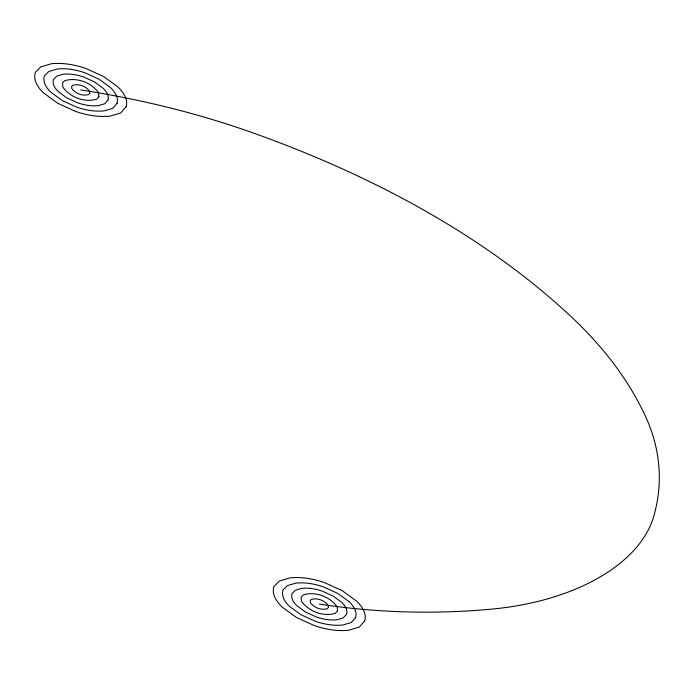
<?xml version="1.0" encoding="UTF-8"?>
<svg xmlns="http://www.w3.org/2000/svg" width="694" height="694" viewBox="0 0 694 694"><rect width="100%" height="100%" fill="white"/><g stroke="black" fill="none" stroke-linecap="round" stroke-linejoin="round"><path stroke-width="1.04" d="M319.327 604.066A411.924 237.816 0 0 0 492.809 609.011A195.335 112.775 0 0 0 653.843 516.041A411.924 237.816 0 0 0 645.273 415.88A645.134 372.47 0 0 0 571.891 317.392A974.628 562.695 0 0 0 251.306 132.302A645.134 372.47 0 0 0 80.712 89.934M89.795 93.317L88.702 94.549C82.707 96.405 75.403 93.621 71.812 88.554L71.629 86.429L72.731 85.327C78.726 83.462 86.021 86.247 89.621 91.313L89.795 93.317M98.869 96.7L96.683 99.155C84.703 102.886 70.094 97.307 62.902 87.184L62.538 82.924L64.75 80.712C76.73 76.991 91.339 82.56 98.522 92.692L98.869 96.7M107.943 100.075L104.664 103.762L98.279 105.653A24.715 14.27 0 0 1 87.869 105.358A38.708 22.347 0 0 1 77.641 102.816L66.884 97.923L58.4 91.712A38.708 22.347 0 0 1 54.002 85.804A26.242 15.155 0 0 1 53.455 79.42L56.761 76.106L63.145 74.215A24.715 14.27 0 0 1 73.555 74.51A38.708 22.347 0 0 1 83.792 77.051L94.54 81.953L103.024 88.155A38.708 22.347 0 0 1 107.431 94.072A24.715 14.27 0 0 1 107.943 100.075M117.017 103.458L112.654 108.377L104.135 110.893A32.956 19.024 0 0 1 90.263 110.502A51.608 29.799 0 0 1 76.609 107.11L62.278 100.578L50.966 92.302A51.608 29.799 0 0 1 45.093 84.425A34.995 20.204 0 0 1 44.364 75.915L48.78 71.499L57.29 68.975A32.956 19.024 0 0 1 71.17 69.374A51.608 29.799 0 0 1 84.815 72.757L99.155 79.29L110.467 87.565A51.608 29.799 0 0 1 116.332 95.442A32.956 19.024 0 0 1 117.017 103.458M126.1 106.841L120.635 112.983L109.99 116.132A41.189 23.778 0 0 1 92.649 115.638A64.516 37.25 0 0 1 75.585 111.404L57.663 103.241L43.531 92.892A64.516 37.25 0 0 1 36.192 83.046A43.739 25.253 0 0 1 35.281 72.41L40.799 66.884L51.434 63.735A41.189 23.778 0 0 1 68.784 64.23A64.516 37.25 0 0 1 85.848 68.463L103.762 76.626L117.902 86.976A64.516 37.25 0 0 1 125.241 96.822A41.189 23.778 0 0 1 126.1 106.841M328.401 607.45L327.308 608.673C321.313 610.538 314.018 607.753 310.418 602.687L310.235 600.562L311.337 599.451C317.332 597.595 324.636 600.379 328.227 605.446L328.401 607.45M337.475 610.824L335.297 613.288C323.309 617.009 308.7 611.44 301.517 601.308L301.153 597.057L303.356 594.845C315.345 591.115 329.945 596.693 337.137 606.816L337.475 610.824M346.558 614.207L343.278 617.894L336.894 619.785A24.715 14.27 0 0 1 326.484 619.49A38.708 22.347 0 0 1 316.247 616.949L305.499 612.047L297.015 605.845A38.708 22.347 0 0 1 292.608 599.928A26.242 15.155 0 0 1 292.061 593.552L295.375 590.238L301.76 588.347A24.715 14.27 0 0 1 312.17 588.642A38.708 22.347 0 0 1 322.406 591.184L333.155 596.077L341.639 602.288A38.708 22.347 0 0 1 346.037 608.196A24.715 14.27 0 0 1 346.558 614.207M355.632 617.591L351.259 622.501L342.749 625.025A32.956 19.024 0 0 1 328.869 624.626A51.608 29.799 0 0 1 315.223 621.243L300.884 614.711L289.572 606.435A51.608 29.799 0 0 1 283.707 598.558A34.995 20.204 0 0 1 282.978 590.047L287.385 585.623L295.904 583.107A32.956 19.024 0 0 1 309.784 583.498A51.608 29.799 0 0 1 323.43 586.89L337.761 593.422L349.073 601.698A51.608 29.799 0 0 1 354.946 609.575A32.956 19.024 0 0 1 355.632 617.591M364.706 620.965L359.249 627.116L348.605 630.265A41.189 23.778 0 0 1 331.255 629.77A64.516 37.25 0 0 1 314.2 625.537L296.277 617.374L282.137 607.024A64.516 37.25 0 0 1 274.798 597.178A43.739 25.253 0 0 1 273.887 586.543L279.404 581.017L290.049 577.868A41.189 23.778 0 0 1 307.399 578.362A64.516 37.25 0 0 1 324.454 582.596L342.376 590.759L356.516 601.108A64.516 37.25 0 0 1 363.847 610.954A41.189 23.778 0 0 1 364.706 620.965"/></g></svg>
